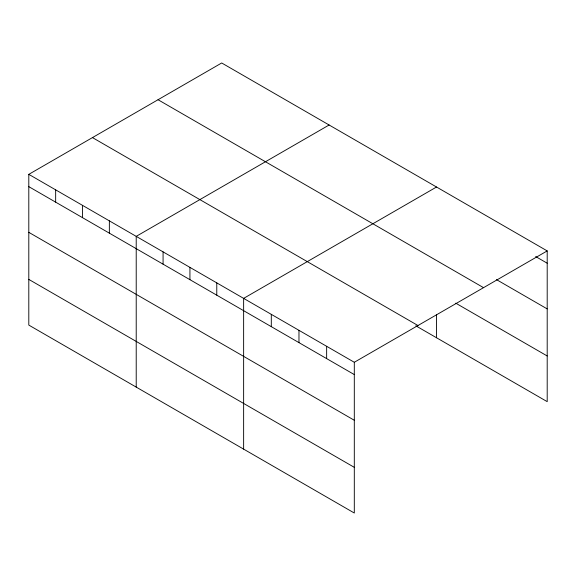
<?xml version="1.0" encoding="UTF-8"?>
<svg xmlns="http://www.w3.org/2000/svg" width="576" height="576" viewBox="0 0 576 576"><rect width="100%" height="100%" fill="white"/><g stroke="black" fill="none" stroke-linecap="round" stroke-linejoin="round"><path stroke-width="0.86" d="M28.8 174.348L354.305 362.275L354.305 513.022L28.8 325.087L28.8 174.348L221.695 62.978L547.2 250.913L547.2 401.652L415.814 325.8M329.112 124.999L136.217 236.362L136.217 387.108M436.529 187.013L243.634 298.375L243.634 449.122M354.305 362.275L547.2 250.913M535.673 256.558L547.2 263.21M496.476 279.612L547.2 308.902M158.04 99.727L483.545 287.662M455.738 303.163L547.2 355.968M92.455 137.592L417.96 325.526M28.8 186.646L354.305 374.58M28.8 232.337L354.305 420.264M28.8 279.403L354.305 467.338M436.529 314.467L436.529 337.759M326.642 346.298L326.642 358.603M298.973 330.329L298.973 342.634M271.303 314.352L271.303 326.657M216.778 282.874L216.778 295.178M189.929 267.372L189.929 279.677M163.073 251.863L163.073 264.168M109.361 220.86L109.361 233.165M82.512 205.351L82.512 217.656M55.656 189.85L55.656 202.154"/></g></svg>
